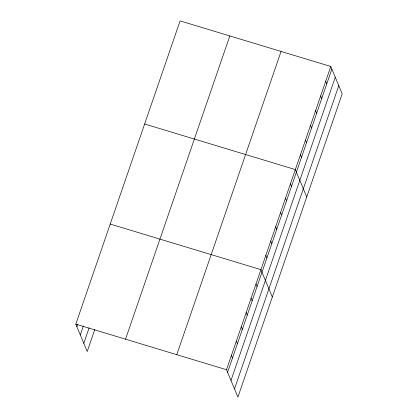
<?xml version="1.0" encoding="UTF-8"?>
<svg xmlns="http://www.w3.org/2000/svg" width="418" height="418" viewBox="0 0 418 418"><rect width="100%" height="100%" fill="white"/><g stroke="black" fill="none" stroke-linecap="round" stroke-linejoin="round"><path stroke-width="0.63" d="M94.781 329.483L87.205 351.522L75.804 324.143L180.095 20.9L330.795 66.478L342.196 93.857L237.905 397.1L226.509 369.721L330.795 66.478M76.875 326.714L77.696 324.331M80.287 334.902L83.36 325.967M83.799 343.335L89.123 327.848M125.536 339.181L229.827 35.943M176.777 354.678L281.063 51.44M227.58 372.292L331.866 69.054M230.987 380.479L335.273 77.236M234.498 388.912L338.784 85.669M144.638 124L295.338 169.583L306.734 196.962M110.221 224.074L260.921 269.652L272.322 297.031M75.804 324.143L226.509 369.721M325.732 81.207L326.803 83.778M320.663 95.936L321.735 98.507M315.6 110.665L316.672 113.236M310.532 125.395L311.603 127.965M305.469 140.124L306.54 142.695M300.401 154.853L301.472 157.424M290.421 183.878L291.492 186.449M285.504 198.174L286.576 200.744M280.588 212.469L281.659 215.04M275.671 226.765L276.742 229.336M270.754 241.061L271.825 243.631M265.838 255.356L266.909 257.927M256.004 283.947L257.075 286.518M251.087 298.243L252.159 300.814M246.171 312.539L247.242 315.109M241.259 326.834L242.325 329.405M236.342 341.13L237.414 343.7M231.426 355.425L232.497 357.996"/></g></svg>
